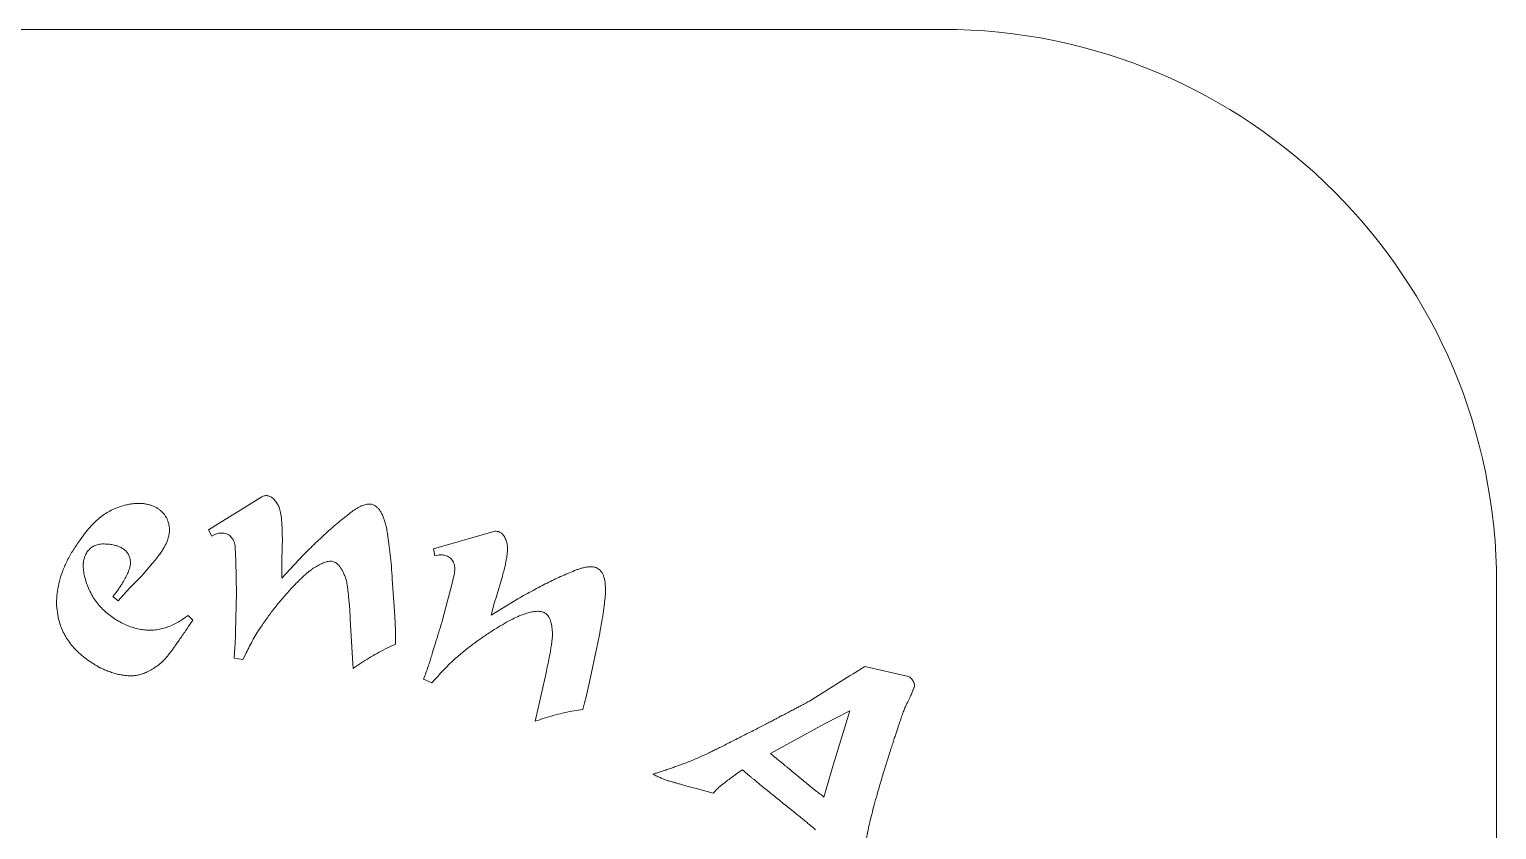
# Model space of a CAD drawing. Header units: millimetres. Extents: x -30 to 30, y -30 to 30.
# Drawn here: x 8.83 to 30, y 18.45 to 30 of the extents above; entities that cross this region are included whole.
import ezdxf

# ---------------------------------------------------------------- set-up
doc = ezdxf.new("R2010")
doc.units = ezdxf.units.MM

msp = doc.modelspace()

# ---------------------------------------------------------------- linework, layer by layer
at = {"color": 7, "linetype": 'Continuous', "lineweight": 15}
for p, q in [((22, 30), (-22, 30)), ((12.183, 23.251), (11.41, 22.774)), ((11.41, 22.774), (11.459, 22.684)), ((11.459, 22.684), (11.502, 22.708)), ((12.47, 22.343), (12.479, 22.663)), ((12.479, 22.663), (12.476, 22.691)), ((15.528, 22.752), (14.656, 22.5)), ((11.798, 22.518), (11.803, 22.417)), ((14.656, 22.5), (14.677, 22.399)), ((10.445, 22.108), (10.603, 22.292)), ((11.803, 22.417), (11.806, 22.334)), ((11.806, 22.334), (11.815, 21.843)), ((12.469, 22.27), (12.47, 22.343)), ((12.472, 22.078), (12.469, 22.27)), ((12.778, 22.41), (12.472, 22.078)), ((14.677, 22.399), (14.725, 22.411)), ((10.272, 21.933), (10.426, 22.088)), ((10.426, 22.088), (10.445, 22.108)), ((14.099, 21.532), (14.064, 22.061)), ((14.938, 22.05), (14.917, 21.969)), ((14.959, 22.148), (14.938, 22.05)), ((15.561, 21.8), (15.654, 22.105)), ((15.654, 22.105), (15.66, 22.133)), ((10.077, 21.87), (10.029, 21.812)), ((10.029, 21.812), (10.106, 21.751)), ((10.106, 21.751), (10.272, 21.933)), ((14.917, 21.969), (14.795, 21.494)), ((30, -22), (30, 22)), ((15.875, 21.78), (15.491, 21.543)), ((15.491, 21.543), (15.54, 21.729)), ((15.54, 21.729), (15.561, 21.8)), ((11.117, 21.54), (11.062, 21.498)), ((11.186, 21.472), (11.117, 21.54)), ((11.12, 21.376), (11.186, 21.472)), ((13.458, 21.488), (13.492, 20.839)), ((14.109, 21.311), (14.099, 21.532)), ((14.11, 21.223), (14.109, 21.311)), ((14.111, 21.123), (14.11, 21.223)), ((11.935, 20.958), (11.957, 21.002)), ((13.964, 21.057), (14.111, 21.123)), ((16.911, 20.58), (17.02, 21.099)), ((11.781, 20.925), (11.908, 20.905)), ((11.908, 20.905), (11.935, 20.958)), ((13.492, 20.839), (13.497, 20.775)), ((20.884, 20.802), (20.712, 20.695)), ((21.511, 20.658), (20.884, 20.802)), ((14.515, 20.619), (14.632, 20.566)), ((14.632, 20.566), (14.673, 20.609)), ((14.673, 20.609), (14.706, 20.645)), ((16.282, 20.71), (16.14, 20.076)), ((16.86, 20.364), (16.911, 20.58)), ((20.67, 20.672), (20.082, 20.304)), ((20.712, 20.695), (20.67, 20.672)), ((16.839, 20.28), (16.86, 20.364)), ((16.653, 20.159), (16.813, 20.183)), ((16.813, 20.183), (16.839, 20.28)), ((20.666, 20.165), (20.428, 19.38)), ((20.459, 20.057), (20.666, 20.165)), ((16.14, 20.076), (16.126, 20.013)), ((19.522, 19.546), (20.25, 19.947)), ((20.25, 19.947), (20.459, 20.057)), ((21.161, 19.301), (21.233, 19.532)), ((19.05, 19.267), (19.117, 19.312)), ((19.117, 19.312), (19.226, 19.216)), ((20.428, 19.38), (20.359, 19.146)), ((18.971, 19.208), (19.05, 19.267)), ((19.226, 19.216), (19.241, 19.204)), ((20.359, 19.146), (20.293, 18.916)), ((18.469, 19.036), (18.696, 18.973))]:
    msp.add_line(p, q, dxfattribs=at)
msp.add_arc((22, 22), 8, 0, 90, dxfattribs=at)
for points, knots in [([(9.562, 22.637), (9.588, 22.672), (9.638, 22.74), (9.716, 22.83), (9.792, 22.908), (9.869, 22.972), (9.947, 23.026), (10.029, 23.069), (10.115, 23.105), (10.176, 23.122), (10.206, 23.131)], [0, 0, 0, 0, 0.1578396, 0.3028062, 0.4327535, 0.5508086, 0.6624606, 0.7735101, 0.8862339, 1, 1, 1, 1]), ([(10.206, 23.131), (10.226, 23.135), (10.266, 23.144), (10.324, 23.153), (10.381, 23.158), (10.434, 23.158), (10.486, 23.153), (10.535, 23.144), (10.581, 23.131), (10.625, 23.113), (10.665, 23.092), (10.702, 23.068), (10.735, 23.04), (10.764, 23.011), (10.788, 22.978), (10.809, 22.942), (10.826, 22.904), (10.833, 22.877), (10.837, 22.864)], [0, 0, 0, 0, 0.081217, 0.158806, 0.23152, 0.302256, 0.368953, 0.433921, 0.496723, 0.558237, 0.617659, 0.675559, 0.730673, 0.783745, 0.837403, 0.890369, 0.944061, 1, 1, 1, 1]), ([(12.183, 23.251), (12.194, 23.257), (12.216, 23.269), (12.241, 23.269), (12.253, 23.269)], [0, 0, 0, 0, 0.510462, 1, 1, 1, 1]), ([(12.253, 23.269), (12.268, 23.266), (12.3, 23.26), (12.343, 23.231), (12.383, 23.187), (12.404, 23.151), (12.416, 23.132)], [0, 0, 0, 0, 0.20637, 0.431695, 0.693607, 1, 1, 1, 1]), ([(12.416, 23.132), (12.42, 23.121), (12.43, 23.1), (12.442, 23.064), (12.45, 23.023), (12.46, 22.977), (12.466, 22.922), (12.471, 22.856), (12.475, 22.777), (12.476, 22.721), (12.476, 22.691)], [0, 0, 0, 0, 0.074824, 0.158836, 0.252649, 0.354832, 0.475292, 0.623359, 0.797746, 1, 1, 1, 1]), ([(12.778, 22.41), (12.809, 22.44), (12.868, 22.5), (12.956, 22.585), (13.04, 22.666), (13.15, 22.765), (13.287, 22.885), (13.414, 22.987), (13.499, 23.052), (13.54, 23.078), (13.579, 23.101), (13.615, 23.12), (13.651, 23.133), (13.684, 23.142), (13.716, 23.147), (13.736, 23.147), (13.746, 23.146)], [0, 0, 0, 0, 0.104076, 0.203243, 0.297885, 0.387675, 0.563345, 0.740718, 0.783535, 0.823025, 0.859009, 0.892519, 0.922838, 0.950488, 0.97645, 1, 1, 1, 1]), ([(13.746, 23.146), (13.757, 23.145), (13.781, 23.141), (13.814, 23.126), (13.844, 23.103), (13.873, 23.073), (13.898, 23.034), (13.922, 22.988), (13.944, 22.935), (13.956, 22.896), (13.962, 22.876)], [0, 0, 0, 0, 0.095324, 0.192014, 0.293544, 0.405589, 0.529917, 0.670018, 0.825802, 1, 1, 1, 1]), ([(13.962, 22.876), (13.965, 22.866), (13.972, 22.843), (13.979, 22.805), (13.988, 22.761), (13.992, 22.73), (13.994, 22.713)], [0, 0, 0, 0, 0.198316, 0.429351, 0.695419, 1, 1, 1, 1]), ([(10.837, 22.864), (10.842, 22.838), (10.852, 22.785), (10.843, 22.702), (10.82, 22.615), (10.784, 22.542), (10.745, 22.478), (10.706, 22.423), (10.658, 22.359), (10.622, 22.315), (10.603, 22.292)], [0, 0, 0, 0, 0.12157, 0.24964, 0.387244, 0.53968, 0.628842, 0.734518, 0.858676, 1, 1, 1, 1]), ([(11.618, 22.729), (11.599, 22.729), (11.559, 22.729), (11.521, 22.715), (11.502, 22.708)], [0, 0, 0, 0, 0.472102, 1, 1, 1, 1]), ([(11.798, 22.518), (11.796, 22.533), (11.794, 22.561), (11.782, 22.601), (11.767, 22.637), (11.744, 22.667), (11.719, 22.693), (11.688, 22.712), (11.655, 22.725), (11.63, 22.728), (11.618, 22.729)], [0, 0, 0, 0, 0.146095, 0.279035, 0.405005, 0.52758, 0.645475, 0.761386, 0.877196, 1, 1, 1, 1]), ([(13.994, 22.713), (14.001, 22.667), (14.016, 22.57), (14.034, 22.415), (14.051, 22.244), (14.06, 22.124), (14.064, 22.061)], [0, 0, 0, 0, 0.212988, 0.450556, 0.712855, 1, 1, 1, 1]), ([(15.528, 22.752), (15.54, 22.754), (15.564, 22.759), (15.588, 22.752), (15.6, 22.749)], [0, 0, 0, 0, 0.505997, 1, 1, 1, 1]), ([(15.6, 22.749), (15.613, 22.742), (15.642, 22.728), (15.677, 22.688), (15.703, 22.636), (15.715, 22.595), (15.721, 22.573)], [0, 0, 0, 0, 0.2071185, 0.4307691, 0.693518, 1, 1, 1, 1]), ([(9.249, 21.486), (9.24, 21.53), (9.222, 21.618), (9.217, 21.754), (9.23, 21.895), (9.259, 22.039), (9.307, 22.186), (9.373, 22.337), (9.458, 22.488), (9.527, 22.586), (9.562, 22.637)], [0, 0, 0, 0, 0.107961, 0.218138, 0.331842, 0.450727, 0.576549, 0.709028, 0.849889, 1, 1, 1, 1]), ([(9.82, 22.565), (9.799, 22.559), (9.759, 22.547), (9.708, 22.511), (9.664, 22.465), (9.632, 22.407), (9.61, 22.341), (9.601, 22.267), (9.606, 22.186), (9.617, 22.131), (9.623, 22.102)], [0, 0, 0, 0, 0.1135825, 0.220978, 0.3305501, 0.4466919, 0.569141, 0.700419, 0.8425734, 1, 1, 1, 1]), ([(9.907, 22.571), (9.891, 22.572), (9.862, 22.572), (9.833, 22.567), (9.82, 22.565)], [0, 0, 0, 0, 0.5427188, 1, 1, 1, 1]), ([(10.279, 22.358), (10.275, 22.374), (10.265, 22.407), (10.238, 22.449), (10.204, 22.486), (10.161, 22.515), (10.109, 22.539), (10.049, 22.557), (9.981, 22.568), (9.932, 22.57), (9.907, 22.571)], [0, 0, 0, 0, 0.1098526, 0.215338, 0.3210824, 0.432465, 0.553476, 0.687247, 0.8344633, 1, 1, 1, 1]), ([(15.721, 22.573), (15.722, 22.562), (15.725, 22.539), (15.726, 22.501), (15.724, 22.459), (15.72, 22.412), (15.712, 22.357), (15.699, 22.292), (15.682, 22.216), (15.667, 22.162), (15.66, 22.133)], [0, 0, 0, 0, 0.075784, 0.158481, 0.253034, 0.355248, 0.476091, 0.62341, 0.797409, 1, 1, 1, 1]), ([(10.264, 22.194), (10.269, 22.209), (10.279, 22.236), (10.287, 22.279), (10.287, 22.319), (10.282, 22.345), (10.279, 22.358)], [0, 0, 0, 0, 0.273856, 0.526728, 0.767923, 1, 1, 1, 1]), ([(13.184, 22.322), (13.169, 22.321), (13.135, 22.321), (13.081, 22.306), (13.022, 22.279), (12.968, 22.25), (12.922, 22.22), (12.885, 22.192), (12.845, 22.161), (12.804, 22.124), (12.759, 22.084), (12.714, 22.039), (12.665, 21.991), (12.632, 21.956), (12.616, 21.938)], [0, 0, 0, 0, 0.065965, 0.143547, 0.235829, 0.343202, 0.403745, 0.469602, 0.542629, 0.62131, 0.706557, 0.797042, 0.895501, 1, 1, 1, 1]), ([(13.392, 22.07), (13.385, 22.09), (13.373, 22.126), (13.35, 22.175), (13.326, 22.217), (13.301, 22.253), (13.274, 22.281), (13.246, 22.302), (13.216, 22.317), (13.195, 22.32), (13.184, 22.322)], [0, 0, 0, 0, 0.176377, 0.332911, 0.474055, 0.599408, 0.712227, 0.812566, 0.908018, 1, 1, 1, 1]), ([(14.843, 22.401), (14.825, 22.406), (14.786, 22.417), (14.746, 22.413), (14.725, 22.411)], [0, 0, 0, 0, 0.471891, 1, 1, 1, 1]), ([(14.959, 22.148), (14.962, 22.163), (14.966, 22.191), (14.966, 22.233), (14.961, 22.272), (14.948, 22.307), (14.93, 22.339), (14.906, 22.365), (14.877, 22.387), (14.854, 22.396), (14.843, 22.401)], [0, 0, 0, 0, 0.146327, 0.280529, 0.407575, 0.529445, 0.64677, 0.763254, 0.877996, 1, 1, 1, 1]), ([(15.875, 21.78), (15.912, 21.801), (15.985, 21.843), (16.093, 21.901), (16.196, 21.956), (16.328, 22.023), (16.493, 22.102), (16.643, 22.166), (16.742, 22.205), (16.788, 22.22), (16.832, 22.231), (16.872, 22.239), (16.91, 22.243), (16.944, 22.242), (16.976, 22.239), (16.995, 22.233), (17.005, 22.23)], [0, 0, 0, 0, 0.103773, 0.20318, 0.297765, 0.387772, 0.563752, 0.740727, 0.783769, 0.823044, 0.859007, 0.892809, 0.922903, 0.950742, 0.976104, 1, 1, 1, 1]), ([(9.623, 22.102), (9.633, 22.068), (9.651, 22.003), (9.689, 21.91), (9.734, 21.821), (9.789, 21.74), (9.85, 21.665), (9.917, 21.597), (9.99, 21.535), (10.042, 21.5), (10.069, 21.482)], [0, 0, 0, 0, 0.132364, 0.260125, 0.386766, 0.511712, 0.634872, 0.756799, 0.878548, 1, 1, 1, 1]), ([(10.077, 21.87), (10.09, 21.889), (10.114, 21.923), (10.149, 21.972), (10.176, 22.018), (10.207, 22.068), (10.237, 22.126), (10.256, 22.172), (10.264, 22.194)], [0, 0, 0, 0, 0.179233, 0.339863, 0.480536, 0.601277, 0.813027, 1, 1, 1, 1]), ([(13.458, 21.488), (13.456, 21.528), (13.451, 21.603), (13.443, 21.708), (13.434, 21.799), (13.427, 21.876), (13.419, 21.941), (13.41, 21.994), (13.402, 22.036), (13.395, 22.06), (13.392, 22.07)], [0, 0, 0, 0, 0.20406, 0.384555, 0.539363, 0.670551, 0.780502, 0.871677, 0.945143, 1, 1, 1, 1]), ([(17.005, 22.23), (17.015, 22.225), (17.037, 22.215), (17.064, 22.192), (17.087, 22.161), (17.107, 22.124), (17.122, 22.081), (17.132, 22.03), (17.139, 21.973), (17.14, 21.933), (17.141, 21.912)], [0, 0, 0, 0, 0.095152, 0.191187, 0.293976, 0.406083, 0.530401, 0.670435, 0.826759, 1, 1, 1, 1]), ([(11.802, 21.285), (11.802, 21.328), (11.804, 21.409), (11.807, 21.52), (11.809, 21.615), (11.812, 21.694), (11.812, 21.755), (11.814, 21.799), (11.814, 21.827), (11.815, 21.84), (11.815, 21.843)], [0, 0, 0, 0, 0.231016, 0.431243, 0.601869, 0.741679, 0.851858, 0.931251, 0.981012, 1, 1, 1, 1]), ([(12.616, 21.938), (12.576, 21.895), (12.497, 21.808), (12.385, 21.673), (12.277, 21.533), (12.21, 21.436), (12.177, 21.387)], [0, 0, 0, 0, 0.248971, 0.497983, 0.748179, 1, 1, 1, 1]), ([(17.141, 21.912), (17.141, 21.901), (17.141, 21.877), (17.139, 21.839), (17.135, 21.794), (17.13, 21.763), (17.128, 21.746)], [0, 0, 0, 0, 0.194445, 0.428875, 0.695813, 1, 1, 1, 1]), ([(16.241, 21.587), (16.226, 21.591), (16.194, 21.6), (16.138, 21.6), (16.074, 21.59), (16, 21.572), (15.915, 21.541), (15.818, 21.497), (15.708, 21.439), (15.632, 21.394), (15.591, 21.369)], [0, 0, 0, 0, 0.06553, 0.143659, 0.234824, 0.342326, 0.46912, 0.620757, 0.797124, 1, 1, 1, 1]), ([(17.128, 21.746), (17.123, 21.7), (17.111, 21.602), (17.087, 21.448), (17.056, 21.278), (17.033, 21.16), (17.02, 21.099)], [0, 0, 0, 0, 0.213133, 0.450603, 0.713575, 1, 1, 1, 1]), ([(9.742, 20.847), (9.71, 20.868), (9.647, 20.909), (9.562, 20.978), (9.486, 21.051), (9.42, 21.13), (9.362, 21.212), (9.314, 21.299), (9.276, 21.391), (9.258, 21.454), (9.249, 21.486)], [0, 0, 0, 0, 0.1383484, 0.2699661, 0.3975194, 0.5209569, 0.6413858, 0.7606802, 0.8798358, 1, 1, 1, 1]), ([(10.069, 21.482), (10.098, 21.466), (10.154, 21.433), (10.24, 21.393), (10.326, 21.362), (10.412, 21.341), (10.496, 21.328), (10.58, 21.326), (10.664, 21.331), (10.719, 21.343), (10.746, 21.349)], [0, 0, 0, 0, 0.14098, 0.2743679, 0.4028371, 0.5266587, 0.6462915, 0.7646661, 0.8814203, 1, 1, 1, 1]), ([(10.746, 21.349), (10.773, 21.357), (10.827, 21.372), (10.907, 21.406), (10.986, 21.447), (11.036, 21.481), (11.062, 21.498)], [0, 0, 0, 0, 0.238048, 0.482622, 0.735941, 1, 1, 1, 1]), ([(12.177, 21.387), (12.156, 21.356), (12.114, 21.293), (12.057, 21.196), (12.005, 21.098), (11.973, 21.034), (11.957, 21.002)], [0, 0, 0, 0, 0.252591, 0.510096, 0.761755, 1, 1, 1, 1]), ([(14.632, 20.96), (14.644, 21.001), (14.667, 21.078), (14.701, 21.185), (14.728, 21.276), (14.751, 21.351), (14.769, 21.41), (14.783, 21.452), (14.79, 21.479), (14.794, 21.491), (14.795, 21.494)], [0, 0, 0, 0, 0.231297, 0.431887, 0.601423, 0.742515, 0.851421, 0.931884, 0.981293, 1, 1, 1, 1]), ([(16.375, 21.289), (16.373, 21.309), (16.37, 21.347), (16.363, 21.401), (16.351, 21.448), (16.337, 21.489), (16.318, 21.524), (16.296, 21.552), (16.271, 21.574), (16.251, 21.583), (16.241, 21.587)], [0, 0, 0, 0, 0.175339, 0.332507, 0.473095, 0.59756, 0.710918, 0.811937, 0.907291, 1, 1, 1, 1]), ([(11.12, 21.376), (11.103, 21.351), (11.069, 21.303), (11.023, 21.233), (10.98, 21.172), (10.942, 21.118), (10.908, 21.071), (10.88, 21.031), (10.856, 20.999), (10.82, 20.952), (10.771, 20.892), (10.72, 20.849), (10.696, 20.828)], [0, 0, 0, 0, 0.132636, 0.252346, 0.360211, 0.455148, 0.538253, 0.608427, 0.667559, 0.713002, 0.86334, 1, 1, 1, 1]), ([(11.781, 20.925), (11.784, 20.958), (11.788, 21.022), (11.794, 21.115), (11.799, 21.202), (11.801, 21.258), (11.802, 21.285)], [0, 0, 0, 0, 0.27499, 0.535137, 0.774993, 1, 1, 1, 1]), ([(15.591, 21.369), (15.541, 21.338), (15.442, 21.277), (15.298, 21.176), (15.156, 21.071), (15.066, 20.995), (15.02, 20.958)], [0, 0, 0, 0, 0.248735, 0.498216, 0.74806, 1, 1, 1, 1]), ([(16.282, 20.71), (16.29, 20.749), (16.306, 20.822), (16.326, 20.926), (16.344, 21.016), (16.356, 21.092), (16.366, 21.157), (16.372, 21.21), (16.376, 21.253), (16.375, 21.278), (16.375, 21.289)], [0, 0, 0, 0, 0.204555, 0.383306, 0.538919, 0.669915, 0.780059, 0.871652, 0.944919, 1, 1, 1, 1]), ([(13.964, 21.057), (13.883, 21.013), (13.723, 20.927), (13.572, 20.825), (13.497, 20.775)], [0, 0, 0, 0, 0.502235, 1, 1, 1, 1]), ([(9.835, 20.79), (9.821, 20.799), (9.79, 20.818), (9.759, 20.837), (9.742, 20.847)], [0, 0, 0, 0, 0.459726, 1, 1, 1, 1]), ([(9.925, 20.75), (9.915, 20.754), (9.896, 20.762), (9.871, 20.773), (9.851, 20.782), (9.84, 20.787), (9.835, 20.79)], [0, 0, 0, 0, 0.340834, 0.618039, 0.840616, 1, 1, 1, 1]), ([(10.696, 20.828), (10.67, 20.81), (10.622, 20.776), (10.548, 20.736), (10.48, 20.702), (10.434, 20.689), (10.412, 20.683)], [0, 0, 0, 0, 0.291265, 0.55358, 0.789901, 1, 1, 1, 1]), ([(14.515, 20.619), (14.527, 20.65), (14.55, 20.71), (14.579, 20.798), (14.608, 20.881), (14.624, 20.934), (14.632, 20.96)], [0, 0, 0, 0, 0.275123, 0.534489, 0.775898, 1, 1, 1, 1]), ([(15.02, 20.958), (14.992, 20.933), (14.935, 20.884), (14.855, 20.805), (14.777, 20.726), (14.729, 20.671), (14.706, 20.645)], [0, 0, 0, 0, 0.25001, 0.50903, 0.761735, 1, 1, 1, 1]), ([(10.412, 20.683), (10.395, 20.679), (10.361, 20.671), (10.306, 20.668), (10.249, 20.669), (10.19, 20.675), (10.127, 20.685), (10.062, 20.702), (9.994, 20.724), (9.949, 20.741), (9.925, 20.75)], [0, 0, 0, 0, 0.105107, 0.212586, 0.326395, 0.446084, 0.572261, 0.707378, 0.848839, 1, 1, 1, 1]), ([(21.587, 20.578), (21.592, 20.566), (21.603, 20.541), (21.597, 20.508), (21.588, 20.484), (21.581, 20.467), (21.572, 20.444), (21.56, 20.417), (21.547, 20.386), (21.53, 20.35), (21.511, 20.31), (21.498, 20.282), (21.491, 20.267)], [0, 0, 0, 0, 0.115462, 0.242712, 0.284518, 0.342038, 0.414581, 0.50033, 0.603696, 0.721098, 0.851729, 1, 1, 1, 1]), ([(21.511, 20.658), (21.518, 20.655), (21.533, 20.648), (21.552, 20.63), (21.571, 20.607), (21.582, 20.588), (21.587, 20.578)], [0, 0, 0, 0, 0.19997, 0.429045, 0.696377, 1, 1, 1, 1]), ([(16.653, 20.159), (16.564, 20.139), (16.386, 20.099), (16.213, 20.042), (16.126, 20.013)], [0, 0, 0, 0, 0.501062, 1, 1, 1, 1]), ([(19.703, 20.102), (19.727, 20.115), (19.774, 20.138), (19.84, 20.173), (19.898, 20.204), (19.949, 20.231), (19.993, 20.254), (20.029, 20.274), (20.059, 20.289), (20.075, 20.299), (20.082, 20.304)], [0, 0, 0, 0, 0.191949, 0.365335, 0.520162, 0.654356, 0.769277, 0.865652, 0.942751, 1, 1, 1, 1]), ([(21.491, 20.267), (21.483, 20.251), (21.467, 20.217), (21.443, 20.161), (21.419, 20.096), (21.399, 20.037), (21.381, 19.983), (21.365, 19.936), (21.348, 19.883), (21.328, 19.824), (21.307, 19.76), (21.284, 19.689), (21.259, 19.613), (21.242, 19.56), (21.233, 19.532)], [0, 0, 0, 0, 0.068292, 0.146573, 0.234614, 0.333307, 0.388819, 0.452377, 0.523713, 0.603093, 0.690519, 0.78599, 0.8887, 1, 1, 1, 1]), ([(19.205, 19.843), (19.235, 19.859), (19.294, 19.888), (19.376, 19.931), (19.45, 19.97), (19.517, 20.004), (19.575, 20.034), (19.625, 20.061), (19.666, 20.083), (19.691, 20.096), (19.703, 20.102)], [0, 0, 0, 0, 0.18281, 0.348771, 0.497342, 0.631157, 0.748124, 0.84825, 0.932025, 1, 1, 1, 1]), ([(18.271, 19.4), (18.328, 19.422), (18.437, 19.465), (18.558, 19.52), (18.641, 19.559), (18.692, 19.585), (18.754, 19.615), (18.825, 19.651), (18.907, 19.691), (18.997, 19.738), (19.098, 19.788), (19.168, 19.824), (19.205, 19.843)], [0, 0, 0, 0, 0.175971, 0.340439, 0.385604, 0.441327, 0.508198, 0.585354, 0.672511, 0.771386, 0.880263, 1, 1, 1, 1]), ([(19.522, 19.546), (19.532, 19.537), (19.551, 19.522), (19.577, 19.501), (19.598, 19.483), (19.611, 19.472), (19.617, 19.467)], [0, 0, 0, 0, 0.311853, 0.5819, 0.813566, 1, 1, 1, 1]), ([(17.822, 19.249), (17.835, 19.253), (17.866, 19.262), (17.916, 19.278), (17.978, 19.296), (18.022, 19.311), (18.045, 19.32)], [0, 0, 0, 0, 0.179379, 0.404164, 0.678919, 1, 1, 1, 1]), ([(18.045, 19.32), (18.067, 19.327), (18.107, 19.341), (18.166, 19.362), (18.22, 19.381), (18.255, 19.394), (18.271, 19.4)], [0, 0, 0, 0, 0.2798208, 0.5405239, 0.7802749, 1, 1, 1, 1]), ([(19.617, 19.467), (19.634, 19.454), (19.662, 19.431), (19.69, 19.407), (19.702, 19.398)], [0, 0, 0, 0, 0.58393, 1, 1, 1, 1]), ([(19.702, 19.398), (19.716, 19.386), (19.741, 19.365), (19.766, 19.345), (19.776, 19.336)], [0, 0, 0, 0, 0.580475, 1, 1, 1, 1]), ([(19.776, 19.336), (19.788, 19.326), (19.81, 19.309), (19.831, 19.291), (19.839, 19.284)], [0, 0, 0, 0, 0.582907, 1, 1, 1, 1]), ([(19.839, 19.284), (19.85, 19.275), (19.869, 19.26), (19.888, 19.244), (19.896, 19.238)], [0, 0, 0, 0, 0.5872159, 1, 1, 1, 1]), ([(21.161, 19.301), (21.143, 19.241), (21.109, 19.126), (21.061, 18.961), (21.019, 18.81), (20.994, 18.714), (20.983, 18.668)], [0, 0, 0, 0, 0.285116, 0.546479, 0.785084, 1, 1, 1, 1]), ([(18.469, 19.036), (18.442, 19.043), (18.391, 19.057), (18.317, 19.076), (18.252, 19.094), (18.195, 19.11), (18.145, 19.124), (18.103, 19.136), (18.069, 19.146), (18.033, 19.156), (17.991, 19.171), (17.939, 19.194), (17.882, 19.219), (17.843, 19.239), (17.822, 19.249)], [0, 0, 0, 0, 0.123255, 0.233356, 0.332672, 0.42002, 0.4954, 0.559745, 0.611196, 0.651615, 0.724467, 0.806437, 0.898713, 1, 1, 1, 1]), ([(18.971, 19.208), (18.95, 19.192), (18.904, 19.157), (18.832, 19.105), (18.758, 19.045), (18.717, 18.997), (18.696, 18.973)], [0, 0, 0, 0, 0.222504, 0.474868, 0.737147, 1, 1, 1, 1]), ([(20.173, 18.447), (20.16, 18.458), (20.132, 18.482), (20.085, 18.519), (20.034, 18.561), (19.977, 18.608), (19.914, 18.659), (19.844, 18.714), (19.77, 18.775), (19.691, 18.838), (19.613, 18.902), (19.54, 18.961), (19.474, 19.015), (19.414, 19.063), (19.361, 19.105), (19.315, 19.144), (19.276, 19.176), (19.252, 19.195), (19.241, 19.204)], [0, 0, 0, 0, 0.042981, 0.092313, 0.147837, 0.209208, 0.276932, 0.35093, 0.431119, 0.517235, 0.602923, 0.681564, 0.752383, 0.816584, 0.873308, 0.92256, 0.965191, 1, 1, 1, 1]), ([(19.896, 19.238), (19.905, 19.23), (19.922, 19.217), (19.938, 19.203), (19.945, 19.197)], [0, 0, 0, 0, 0.569749, 1, 1, 1, 1]), ([(19.945, 19.197), (19.953, 19.19), (19.968, 19.179), (19.982, 19.167), (19.987, 19.162)], [0, 0, 0, 0, 0.573197, 1, 1, 1, 1]), ([(19.987, 19.162), (20.009, 19.144), (20.052, 19.108), (20.118, 19.054), (20.185, 19), (20.232, 18.965), (20.255, 18.948)], [0, 0, 0, 0, 0.2426778, 0.4922798, 0.7463857, 1, 1, 1, 1]), ([(20.255, 18.948), (20.262, 18.942), (20.275, 18.932), (20.288, 18.921), (20.293, 18.916)], [0, 0, 0, 0, 0.566335, 1, 1, 1, 1]), ([(20.983, 18.668), (20.973, 18.63), (20.954, 18.557), (20.93, 18.449), (20.909, 18.348), (20.899, 18.282), (20.893, 18.25)], [0, 0, 0, 0, 0.2742187, 0.5312352, 0.774204, 1, 1, 1, 1])]:
    msp.add_open_spline(points, degree=3, knots=knots, dxfattribs=at)

doc.saveas('drawing.dxf')
